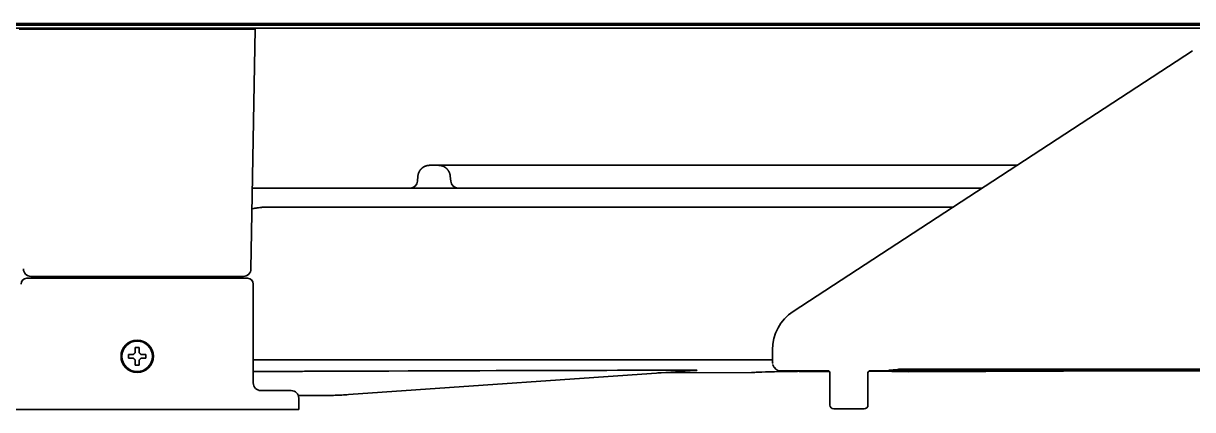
# Model space of a CAD drawing. Extents: x 6336 to 10269, y -393 to 3036.
# Drawn here: x 9561.4 to 9868.6, y 1270.8 to 1372.3 of the extents above; entities that cross this region are included whole.
import ezdxf

# ---------------------------------------------------------------- set-up
doc = ezdxf.new("R2010")
doc.units = 0
doc.header["$LTSCALE"] = 5
doc.layers.add('1', color=7, linetype='CONTINUOUS', true_color=0xffffff)

msp = doc.modelspace()

# ---------------------------------------------------------------- linework, layer by layer
at = {"layer": '1', "color": 7, "linetype": 'Continuous', "lineweight": 35}
for p, q in [((10131.47, 1371.83), (9497.27, 1371.83)), ((10131.47, 1371.03), (9497.27, 1371.03)), ((10128.81, 1372.33), (9500.34, 1372.33)), ((9560.27, 1370.83), (9564.27, 1370.83)), ((9618.27, 1370.83), (9564.27, 1370.83)), ((9572.52, 1371.03), (9572.52, 1370.83)), ((9577.02, 1370.83), (9577.02, 1371.03)), ((9578.48, 1371.03), (9578.47, 1370.83)), ((9581.77, 1371.03), (9581.77, 1370.83)), ((9600.77, 1370.83), (9600.77, 1371.03)), ((9605.52, 1371.03), (9605.52, 1370.83)), ((9610.02, 1370.83), (9610.02, 1371.03)), ((9618.27, 1370.83), (9622.27, 1370.83)), ((9621.17, 1307.79), (9622.27, 1370.83)), ((9763.64, 1296.62), (9868.56, 1365.1)), ((9668.13, 1335.03), (9668.11, 1335.03)), ((9668.13, 1335.03), (9670.43, 1335.03)), ((9670.43, 1335.03), (9683.48, 1335.03)), ((9683.48, 1335.03), (9822.49, 1335.03)), ((9664.91, 1330.85), (9665.03, 1332.2)), ((9673.52, 1332.2), (9673.64, 1330.85)), ((9621.54, 1329.03), (9623.02, 1329.03)), ((9623.02, 1329.03), (9624.47, 1329.03)), ((9624.47, 1329.03), (9813.29, 1329.03)), ((9624.45, 1324.03), (9805.63, 1324.03)), ((9621.45, 1323.58), (9621.84, 1323.68)), ((9565.37, 1305.83), (9563.37, 1305.83)), ((9617.17, 1305.83), (9565.37, 1305.83)), ((9619.17, 1305.83), (9617.17, 1305.83)), ((9562.27, 1305.33), (9564.77, 1305.33)), ((9564.77, 1305.33), (9617.77, 1305.33)), ((9568.03, 1305.33), (9568.03, 1305.33)), ((9614.51, 1305.33), (9614.51, 1305.33)), ((9617.77, 1305.33), (9620.27, 1305.33)), ((9621.77, 1303.83), (9621.77, 1277.83)), ((9588.97, 1284.83), (9588.97, 1285.33)), ((9588.97, 1284.33), (9588.97, 1284.83)), ((9593.57, 1285.33), (9593.57, 1284.83)), ((9593.57, 1284.83), (9593.57, 1284.33)), ((9758.22, 1283.76), (9758.21, 1286.55)), ((9623.99, 1283.95), (9621.77, 1283.95)), ((9624.5, 1283.95), (9623.99, 1283.95)), ((9703.29, 1283.95), (9624.5, 1283.95)), ((9737.8, 1281.14), (9646.76, 1274.77)), ((9703.81, 1283.95), (9703.29, 1283.95)), ((9724.46, 1283.95), (9703.81, 1283.95)), ((9734.29, 1283.95), (9724.46, 1283.95)), ((9752.09, 1283.95), (9742.2, 1283.95)), ((9758.22, 1283.95), (9752.09, 1283.95)), ((9758.68, 1281.89), (9759.1, 1281.47)), ((9760.16, 1281.03), (9763.11, 1281.03)), ((9763.11, 1281.03), (9772.77, 1281.03)), ((9783.77, 1281.03), (9785.86, 1281.03)), ((9791.06, 1281.4), (9788.79, 1281.22)), ((9788.79, 1281.03), (9791.06, 1281.03)), ((9793.91, 1280.76), (9854.97, 1281.03)), ((10051.61, 1281.45), (9793.99, 1281.45)), ((9793.99, 1281.03), (10056.77, 1281.03)), ((9728.59, 1280.47), (9752.66, 1280.58)), ((9764.75, 1280.89), (9765.19, 1280.85)), ((9773.27, 1272.03), (9773.27, 1280.53)), ((9783.27, 1280.53), (9783.27, 1272.03)), ((9792.01, 1280.83), (9793.91, 1280.76)), ((9623.4, 1275.83), (9629.72, 1275.83)), ((9629.72, 1275.83), (9631.72, 1275.83)), ((9632.7, 1275.57), (9632.68, 1275.58)), ((9639.78, 1274.53), (9633.59, 1274.53)), ((9633.72, 1273.86), (9633.77, 1270.83)), ((9629.77, 1270.83), (9552.77, 1270.83)), ((9633.77, 1270.83), (9629.77, 1270.83)), ((9782.27, 1271.03), (9774.27, 1271.03))]:
    msp.add_line(p, q, dxfattribs=at)
for radius in [4.25, 4]:
    msp.add_circle((9591.27, 1284.83), radius, dxfattribs=at)
for centre, radius, start, end in [((9662.92, 1331.03), 2, 270, 355), ((9675.63, 1331.03), 2, 185, 270), ((9563.37, 1307.83), 2, 181, 270), ((9567.53, 1305.33), 0.5, 1, 90), ((9615.01, 1305.33), 0.5, 90, 179), ((9619.17, 1307.83), 2, 270, 359), ((9562.27, 1303.83), 1.5, 90, 180), ((9620.27, 1303.83), 1.5, 0, 90), ((9623.77, 1277.83), 2, 180, 270), ((9631.72, 1273.83), 2, 1, 90)]:
    msp.add_arc(centre, radius, start, end, dxfattribs=at)
for centre, major_axis, ratio, start_param, end_param in [((9623.8, 1037.38), (-1.88, 286.31), 0.033775, 0.004375, 0.008813), ((9770.21, 1286.55), (-6.36, 10.22), 0.99658, 0.021403, 1.015659), ((9554.83, 1280.35), (183.51, 0.8), 0.001141, 6.265771, 7.328753), ((9758.24, 1283.95), (0, 1), 0.017455, 1.761231, 3.124139), ((9759.74, 1282.95), (-1.06, -1.06), 0.999695, 6.141544, 6.283187), ((9760.16, 1282.53), (1.06, -1.06), 0.999695, 4.712389, 5.497939), ((9772.77, 1280.53), (0.354, 0.354), 0.999695, 5.497939, 7.068431), ((9783.77, 1280.53), (-0.354, 0.354), 0.999695, 5.497939, 7.068431), ((9640.25, 1277.72), (-182.77, -0.8), 0.017452, 4.676197, 4.715072), ((9773.28, 1280.59), (20.64, 0.09), 0.017455, 1.996995, 2.707369), ((9773.25, 1280.99), (10, 0.04), 0.017452, 3.776195, 4.7056), ((9773.28, 1280.59), (20.64, 0.09), 0.017455, 0.43406, 1.0524), ((9774.27, 1272.03), (-0.707, -0.707), 0.999695, 5.497939, 7.068431), ((9782.27, 1272.03), (0.707, -0.707), 0.999695, 5.497939, 7.068431)]:
    msp.add_ellipse(centre, major_axis=major_axis, ratio=ratio, start_param=start_param, end_param=end_param, dxfattribs=at)
for points, knots in [([(9665.03, 1332.2), (9665.03, 1332.21), (9665.03, 1332.25), (9665.04, 1332.29), (9665.04, 1332.34), (9665.05, 1332.39), (9665.06, 1332.44), (9665.06, 1332.49), (9665.07, 1332.53), (9665.08, 1332.58), (9665.09, 1332.63), (9665.11, 1332.68), (9665.12, 1332.72), (9665.13, 1332.77), (9665.14, 1332.81), (9665.16, 1332.86), (9665.17, 1332.9), (9665.19, 1332.95), (9665.2, 1332.99), (9665.22, 1333.03), (9665.23, 1333.08), (9665.25, 1333.12), (9665.27, 1333.16), (9665.29, 1333.2), (9665.31, 1333.24), (9665.33, 1333.29), (9665.35, 1333.33), (9665.37, 1333.37), (9665.39, 1333.41), (9665.41, 1333.44), (9665.43, 1333.48), (9665.46, 1333.52), (9665.48, 1333.56), (9665.5, 1333.6), (9665.53, 1333.63), (9665.55, 1333.67), (9665.57, 1333.7), (9665.6, 1333.74), (9665.62, 1333.77), (9665.65, 1333.81), (9665.68, 1333.84), (9665.7, 1333.87), (9665.73, 1333.91), (9665.76, 1333.94), (9665.78, 1333.97), (9665.81, 1334), (9665.84, 1334.03), (9665.87, 1334.06), (9665.9, 1334.09), (9665.92, 1334.12), (9665.95, 1334.15), (9665.98, 1334.18), (9666.01, 1334.21), (9666.04, 1334.23), (9666.07, 1334.26), (9666.1, 1334.29), (9666.13, 1334.31), (9666.16, 1334.34), (9666.19, 1334.36), (9666.23, 1334.38), (9666.26, 1334.41), (9666.29, 1334.43), (9666.32, 1334.45), (9666.35, 1334.48), (9666.38, 1334.5), (9666.41, 1334.52), (9666.45, 1334.54), (9666.48, 1334.56), (9666.51, 1334.58), (9666.54, 1334.6), (9666.57, 1334.62), (9666.61, 1334.63), (9666.64, 1334.65), (9666.67, 1334.67), (9666.7, 1334.69), (9666.73, 1334.7), (9666.77, 1334.72), (9666.8, 1334.73), (9666.83, 1334.75), (9666.86, 1334.76), (9666.9, 1334.78), (9666.93, 1334.79), (9666.96, 1334.8), (9666.99, 1334.82), (9667.03, 1334.83), (9667.06, 1334.84), (9667.09, 1334.85), (9667.12, 1334.86), (9667.16, 1334.87), (9667.19, 1334.88), (9667.22, 1334.89), (9667.25, 1334.9), (9667.28, 1334.91), (9667.31, 1334.92), (9667.35, 1334.93), (9667.38, 1334.94), (9667.41, 1334.95), (9667.44, 1334.95), (9667.47, 1334.96), (9667.5, 1334.97), (9667.53, 1334.97), (9667.57, 1334.98), (9667.6, 1334.98), (9667.63, 1334.99), (9667.66, 1334.99), (9667.69, 1335), (9667.72, 1335), (9667.75, 1335), (9667.78, 1335.01), (9667.81, 1335.01), (9667.84, 1335.01), (9667.87, 1335.02), (9667.9, 1335.02), (9667.93, 1335.02), (9667.96, 1335.02), (9667.99, 1335.02), (9668.01, 1335.02), (9668.04, 1335.03), (9668.07, 1335.03), (9668.1, 1335.03), (9668.12, 1335.03), (9668.13, 1335.03)], [0, 0, 0, 0, 0.010722, 0.021404, 0.032047, 0.042651, 0.053215, 0.06374, 0.074226, 0.084673, 0.09508, 0.105448, 0.115777, 0.126066, 0.136316, 0.146527, 0.156698, 0.16683, 0.176923, 0.186976, 0.196991, 0.206966, 0.216901, 0.226797, 0.236654, 0.246472, 0.256251, 0.26599, 0.275689, 0.28535, 0.294971, 0.304553, 0.314096, 0.323599, 0.333063, 0.342488, 0.351873, 0.361219, 0.370526, 0.379794, 0.389022, 0.398211, 0.40736, 0.416471, 0.425542, 0.434573, 0.443566, 0.452519, 0.461433, 0.470308, 0.479143, 0.487939, 0.496696, 0.505413, 0.514091, 0.52273, 0.531329, 0.53989, 0.548411, 0.556892, 0.565335, 0.573738, 0.582102, 0.590426, 0.598711, 0.606957, 0.615164, 0.623331, 0.631459, 0.639548, 0.647598, 0.655608, 0.663579, 0.671511, 0.679403, 0.687256, 0.69507, 0.702844, 0.71058, 0.718276, 0.725932, 0.73355, 0.741128, 0.748667, 0.756166, 0.763627, 0.771048, 0.77843, 0.785772, 0.793075, 0.800339, 0.807564, 0.814749, 0.821896, 0.829002, 0.83607, 0.843098, 0.850087, 0.857037, 0.863948, 0.870819, 0.877651, 0.884444, 0.891197, 0.897911, 0.904586, 0.911222, 0.917819, 0.924376, 0.930894, 0.937372, 0.943812, 0.950212, 0.956573, 0.962894, 0.969177, 0.97542, 0.981624, 0.987788, 0.993914, 1, 1, 1, 1]), ([(9670.43, 1335.03), (9670.45, 1335.03), (9670.48, 1335.03), (9670.54, 1335.02), (9670.59, 1335.02), (9670.65, 1335.02), (9670.7, 1335.01), (9670.75, 1335.01), (9670.81, 1335), (9670.86, 1335), (9670.92, 1334.99), (9670.97, 1334.98), (9671.02, 1334.97), (9671.08, 1334.96), (9671.13, 1334.95), (9671.18, 1334.93), (9671.23, 1334.92), (9671.29, 1334.91), (9671.34, 1334.89), (9671.39, 1334.87), (9671.44, 1334.86), (9671.49, 1334.84), (9671.54, 1334.82), (9671.59, 1334.8), (9671.64, 1334.78), (9671.69, 1334.76), (9671.74, 1334.74), (9671.79, 1334.71), (9671.84, 1334.69), (9671.89, 1334.66), (9671.94, 1334.64), (9671.98, 1334.61), (9672.03, 1334.58), (9672.08, 1334.55), (9672.12, 1334.52), (9672.17, 1334.49), (9672.21, 1334.46), (9672.26, 1334.43), (9672.3, 1334.4), (9672.34, 1334.37), (9672.39, 1334.33), (9672.43, 1334.3), (9672.47, 1334.26), (9672.52, 1334.22), (9672.56, 1334.18), (9672.6, 1334.14), (9672.64, 1334.11), (9672.68, 1334.07), (9672.71, 1334.03), (9672.75, 1333.99), (9672.78, 1333.95), (9672.82, 1333.9), (9672.85, 1333.86), (9672.88, 1333.82), (9672.92, 1333.78), (9672.95, 1333.74), (9672.97, 1333.7), (9673, 1333.66), (9673.03, 1333.62), (9673.06, 1333.58), (9673.08, 1333.54), (9673.1, 1333.5), (9673.13, 1333.46), (9673.15, 1333.42), (9673.17, 1333.38), (9673.19, 1333.34), (9673.21, 1333.3), (9673.23, 1333.26), (9673.25, 1333.22), (9673.27, 1333.18), (9673.28, 1333.14), (9673.3, 1333.1), (9673.32, 1333.06), (9673.33, 1333.03), (9673.34, 1332.99), (9673.36, 1332.95), (9673.37, 1332.91), (9673.38, 1332.88), (9673.39, 1332.84), (9673.4, 1332.81), (9673.41, 1332.77), (9673.42, 1332.74), (9673.43, 1332.7), (9673.44, 1332.67), (9673.45, 1332.64), (9673.46, 1332.6), (9673.46, 1332.57), (9673.47, 1332.54), (9673.48, 1332.51), (9673.48, 1332.48), (9673.49, 1332.45), (9673.49, 1332.42), (9673.5, 1332.39), (9673.5, 1332.36), (9673.51, 1332.33), (9673.51, 1332.3), (9673.51, 1332.28), (9673.52, 1332.25), (9673.52, 1332.22), (9673.52, 1332.2), (9673.52, 1332.2)], [0, 0, 0, 0, 0.011799, 0.023598, 0.035397, 0.047196, 0.058995, 0.070794, 0.082593, 0.094393, 0.106192, 0.117991, 0.12979, 0.14159, 0.153389, 0.165189, 0.176988, 0.188788, 0.200588, 0.212387, 0.224187, 0.235987, 0.247787, 0.259587, 0.271387, 0.283187, 0.294988, 0.306788, 0.318588, 0.330389, 0.34219, 0.35399, 0.365791, 0.377592, 0.389393, 0.401194, 0.412996, 0.424797, 0.436598, 0.4484, 0.460202, 0.472004, 0.484613, 0.497099, 0.509462, 0.521702, 0.533819, 0.545813, 0.557684, 0.569432, 0.581057, 0.592559, 0.603938, 0.615193, 0.626326, 0.637336, 0.648223, 0.658987, 0.669628, 0.680146, 0.690541, 0.700812, 0.710961, 0.720987, 0.73089, 0.74067, 0.750326, 0.75986, 0.769271, 0.778559, 0.787724, 0.796765, 0.805684, 0.81448, 0.823153, 0.831702, 0.840129, 0.848433, 0.856614, 0.864671, 0.872606, 0.880418, 0.888107, 0.895673, 0.903115, 0.910435, 0.917632, 0.924706, 0.931657, 0.938485, 0.94519, 0.951772, 0.95823, 0.964566, 0.970779, 0.97687, 0.982837, 0.988681, 0.994402, 1, 1, 1, 1]), ([(9621.88, 1323.69), (9622.3, 1323.75), (9622.72, 1323.8), (9623.37, 1323.89), (9623.58, 1323.91), (9623.9, 1323.96), (9624.07, 1323.98), (9624.23, 1324), (9624.34, 1324.01), (9624.39, 1324.02), (9624.45, 1324.03)], [0, 0, 0, 0, 0.5, 0.5, 0.75, 0.75, 0.875, 0.9375, 0.9375, 1, 1, 1, 1]), ([(9588.97, 1285.33), (9589.18, 1285.33), (9589.39, 1285.33), (9589.71, 1285.33), (9589.82, 1285.33), (9590.04, 1285.33), (9590.16, 1285.33), (9590.27, 1285.33)], [0, 0, 0, 0, 0.5, 0.5, 0.75, 0.75, 1, 1, 1, 1]), ([(9591.77, 1287.13), (9591.77, 1286.92), (9591.77, 1286.71), (9591.77, 1286.39), (9591.77, 1286.28), (9591.77, 1286.05), (9591.77, 1285.94), (9591.77, 1285.83)], [0, 0, 0, 0, 0.5, 0.5, 0.75, 0.75, 1, 1, 1, 1]), ([(9593.57, 1284.33), (9593.37, 1284.33), (9593.16, 1284.33), (9592.84, 1284.33), (9592.73, 1284.33), (9592.5, 1284.33), (9592.39, 1284.33), (9592.27, 1284.33)], [0, 0, 0, 0, 0.5, 0.5, 0.75, 0.75, 1, 1, 1, 1]), ([(9590.77, 1282.53), (9590.77, 1282.73), (9590.77, 1282.94), (9590.77, 1283.26), (9590.77, 1283.37), (9590.77, 1283.6), (9590.77, 1283.71), (9590.77, 1283.83)], [0, 0, 0, 0, 0.5, 0.5, 0.75, 0.75, 1, 1, 1, 1]), ([(9742.2, 1283.94), (9741.87, 1283.94), (9741.22, 1283.94), (9740.56, 1283.94), (9740.06, 1283.94), (9739.9, 1283.94), (9739.57, 1283.94), (9739.4, 1283.94), (9738.9, 1283.94), (9738.57, 1283.94), (9737.58, 1283.94), (9736.92, 1283.94), (9735.93, 1283.94), (9735.6, 1283.94), (9734.95, 1283.94), (9734.62, 1283.94), (9734.29, 1283.94)], [0, 0, 0, 0, 0.125, 0.25, 0.25, 0.3125, 0.3125, 0.375, 0.375, 0.5, 0.5, 0.75, 0.75, 0.875, 0.875, 1, 1, 1, 1]), ([(9737.78, 1281.14), (9737.82, 1281.14), (9737.91, 1281.14), (9738.03, 1281.15), (9738.08, 1281.15), (9738.11, 1281.15)], [0, 0, 0, 0, 0.320955, 0.638615, 1, 1, 1, 1]), ([(9758.26, 1282.68), (9758.26, 1282.66), (9758.28, 1282.57), (9758.35, 1282.34), (9758.46, 1282.16), (9758.55, 1282.05)], [0, 0, 0, 0, 0.063456, 0.44168, 1, 1, 1, 1]), ([(9785.86, 1281.03), (9785.87, 1281.03), (9785.89, 1281.03), (9785.92, 1281.03), (9785.94, 1281.03), (9785.97, 1281.03), (9786, 1281.03), (9786.02, 1281.03), (9786.05, 1281.03), (9786.08, 1281.03), (9786.1, 1281.03), (9786.13, 1281.03), (9786.16, 1281.03), (9786.18, 1281.03), (9786.21, 1281.03), (9786.24, 1281.03), (9786.27, 1281.03), (9786.29, 1281.03), (9786.32, 1281.03), (9786.35, 1281.03), (9786.37, 1281.03), (9786.4, 1281.03), (9786.43, 1281.03), (9786.45, 1281.03), (9786.48, 1281.03), (9786.51, 1281.03), (9786.53, 1281.03), (9786.56, 1281.03), (9786.59, 1281.03), (9786.61, 1281.03), (9786.64, 1281.03), (9786.67, 1281.03), (9786.69, 1281.03), (9786.72, 1281.03), (9786.75, 1281.03), (9786.77, 1281.03), (9786.85, 1281.03), (9786.99, 1281.03), (9787.17, 1281.03), (9787.35, 1281.03), (9787.52, 1281.03), (9787.68, 1281.03), (9787.83, 1281.03), (9787.98, 1281.03), (9788.12, 1281.03), (9788.25, 1281.03), (9788.36, 1281.03), (9788.45, 1281.03), (9788.51, 1281.03), (9788.57, 1281.03), (9788.61, 1281.03), (9788.64, 1281.03), (9788.65, 1281.03), (9788.66, 1281.03), (9788.67, 1281.03), (9788.68, 1281.03), (9788.69, 1281.03), (9788.7, 1281.03), (9788.71, 1281.03), (9788.73, 1281.03), (9788.74, 1281.03), (9788.75, 1281.03), (9788.77, 1281.03), (9788.78, 1281.03), (9788.79, 1281.03), (9788.79, 1281.03)], [0, 0, 0, 0, 0.006604, 0.013213, 0.019826, 0.026444, 0.033068, 0.039697, 0.046331, 0.052971, 0.059617, 0.066268, 0.072926, 0.079589, 0.086259, 0.092935, 0.099617, 0.106306, 0.113001, 0.119703, 0.126412, 0.133128, 0.139851, 0.14658, 0.153317, 0.160061, 0.166813, 0.173571, 0.180337, 0.187111, 0.193892, 0.200681, 0.207477, 0.214282, 0.221094, 0.227914, 0.234742, 0.28406, 0.333328, 0.382596, 0.43193, 0.481409, 0.528651, 0.577721, 0.62858, 0.681191, 0.735531, 0.767468, 0.799866, 0.832738, 0.866103, 0.871504, 0.87757, 0.884295, 0.891673, 0.899698, 0.908365, 0.917666, 0.927596, 0.938147, 0.949313, 0.961087, 0.973463, 0.986436, 1, 1, 1, 1]), ([(9793.99, 1281.45), (9793.92, 1281.45), (9793.79, 1281.45), (9793.59, 1281.45), (9793.4, 1281.44), (9793.21, 1281.44), (9793.04, 1281.44), (9792.87, 1281.44), (9792.71, 1281.44), (9792.55, 1281.44), (9792.41, 1281.44), (9792.27, 1281.44), (9792.14, 1281.43), (9792.02, 1281.43), (9791.91, 1281.43), (9791.81, 1281.43), (9791.71, 1281.43), (9791.63, 1281.43), (9791.54, 1281.42), (9791.47, 1281.42), (9791.41, 1281.42), (9791.35, 1281.42), (9791.29, 1281.42), (9791.24, 1281.41), (9791.2, 1281.41), (9791.17, 1281.41), (9791.13, 1281.41), (9791.11, 1281.41), (9791.08, 1281.41), (9791.07, 1281.41), (9791.06, 1281.4)], [0, 0, 0, 0, 0.069949, 0.137783, 0.203319, 0.266403, 0.326909, 0.384734, 0.439801, 0.492055, 0.541462, 0.588007, 0.631692, 0.672537, 0.710578, 0.745861, 0.778449, 0.808413, 0.835835, 0.860808, 0.883429, 0.903804, 0.922045, 0.938266, 0.952587, 0.96513, 0.976019, 0.985377, 0.99333, 1, 1, 1, 1]), ([(9791.06, 1281.03), (9791.06, 1281.03), (9791.07, 1281.03), (9791.07, 1281.03), (9791.08, 1281.03), (9791.09, 1281.03), (9791.09, 1281.03), (9791.1, 1281.03), (9791.11, 1281.03), (9791.11, 1281.03), (9791.12, 1281.03), (9791.12, 1281.03), (9791.13, 1281.03), (9791.14, 1281.03), (9791.14, 1281.03), (9791.15, 1281.03), (9791.16, 1281.03), (9791.16, 1281.03), (9791.17, 1281.03), (9791.17, 1281.03), (9791.18, 1281.03), (9791.18, 1281.03), (9791.19, 1281.03), (9791.2, 1281.03), (9791.2, 1281.03), (9791.21, 1281.03), (9791.21, 1281.03), (9791.21, 1281.03), (9791.22, 1281.03), (9791.22, 1281.03), (9791.24, 1281.03), (9791.26, 1281.03), (9791.3, 1281.03), (9791.34, 1281.03), (9791.38, 1281.03), (9791.43, 1281.03), (9791.5, 1281.03), (9791.6, 1281.03), (9791.73, 1281.03), (9791.87, 1281.03), (9792.02, 1281.03), (9792.14, 1281.03), (9792.22, 1281.03), (9792.26, 1281.03), (9792.31, 1281.03), (9792.36, 1281.03), (9792.41, 1281.03), (9792.46, 1281.03), (9792.51, 1281.03), (9792.56, 1281.03), (9792.61, 1281.03), (9792.66, 1281.03), (9792.71, 1281.03), (9792.76, 1281.03), (9792.81, 1281.03), (9792.86, 1281.03), (9792.91, 1281.03), (9792.97, 1281.03), (9793.02, 1281.03), (9793.07, 1281.03), (9793.12, 1281.03), (9793.18, 1281.03), (9793.23, 1281.03), (9793.29, 1281.03), (9793.34, 1281.03), (9793.39, 1281.03), (9793.45, 1281.03), (9793.5, 1281.03), (9793.56, 1281.03), (9793.61, 1281.03), (9793.66, 1281.03), (9793.72, 1281.03), (9793.77, 1281.03), (9793.83, 1281.03), (9793.88, 1281.03), (9793.94, 1281.03), (9793.97, 1281.03), (9793.99, 1281.03)], [0, 0, 0, 0, 0.006702, 0.013261, 0.019676, 0.025949, 0.032076, 0.038059, 0.043896, 0.049587, 0.05513, 0.060525, 0.065772, 0.070869, 0.075816, 0.080612, 0.085256, 0.089747, 0.094085, 0.098269, 0.102298, 0.10617, 0.109887, 0.113446, 0.116847, 0.12009, 0.123174, 0.126097, 0.128861, 0.131463, 0.133904, 0.156206, 0.178284, 0.200146, 0.221796, 0.243239, 0.264478, 0.3188, 0.371401, 0.422257, 0.471333, 0.51859, 0.532842, 0.547055, 0.561229, 0.575365, 0.589466, 0.603531, 0.617563, 0.631562, 0.645529, 0.659465, 0.673371, 0.687248, 0.701096, 0.714916, 0.728709, 0.742476, 0.756217, 0.769934, 0.783626, 0.797294, 0.81094, 0.824564, 0.838166, 0.851747, 0.865308, 0.87885, 0.892374, 0.90588, 0.919369, 0.932842, 0.9463, 0.959743, 0.973174, 0.986593, 1, 1, 1, 1]), ([(9791.97, 1281.03), (9791.97, 1281.03), (9791.93, 1281.03), (9791.87, 1281.03), (9791.81, 1281.03), (9791.79, 1281.03)], [0, 0, 0, 0, 0.072854, 0.616415, 1, 1, 1, 1]), ([(9752.66, 1280.58), (9752.74, 1280.58), (9752.83, 1280.58), (9752.92, 1280.58), (9752.94, 1280.59), (9752.96, 1280.59), (9752.97, 1280.59), (9752.99, 1280.59), (9753.02, 1280.59), (9753.21, 1280.6), (9753.79, 1280.62), (9754.49, 1280.65), (9754.88, 1280.67)], [0, 0, 0, 0, 0.024149, 0.029228, 0.032535, 0.036184, 0.042207, 0.056094, 0.10916, 0.359103, 0.702504, 1, 1, 1, 1]), ([(9623.32, 1275.88), (9623.31, 1275.88), (9623.3, 1275.88), (9623.27, 1275.89), (9623.22, 1275.9), (9623.17, 1275.92), (9623.14, 1275.93), (9623.14, 1275.93), (9623.14, 1275.93), (9623.14, 1275.93), (9623.14, 1275.93)], [0, 0, 0, 0, 0.05969, 0.05969, 0.285991, 0.512291, 0.738592, 0.964893, 0.964893, 1, 1, 1, 1]), ([(9646.76, 1274.77), (9646.18, 1274.73), (9645.6, 1274.69), (9644.43, 1274.63), (9643.85, 1274.61), (9642.69, 1274.57), (9642.11, 1274.55), (9640.94, 1274.53), (9640.36, 1274.53), (9639.78, 1274.53)], [0, 0, 0, 0, 0.25, 0.25, 0.5, 0.5, 0.75, 0.75, 1, 1, 1, 1])]:
    msp.add_open_spline(points, degree=3, knots=knots, dxfattribs=at)
for points, degree in [([(9668.14, 1335.03), (9668.13, 1335.03), (9668.12, 1335.02), (9668.12, 1335.02)], 3), ([(9590.27, 1284.33), (9590.22, 1284.33), (9590.11, 1284.33), (9589.95, 1284.33), (9589.79, 1284.33), (9589.63, 1284.33), (9589.48, 1284.33), (9589.33, 1284.33), (9589.16, 1284.33), (9589.04, 1284.33), (9588.97, 1284.33)], 3), ([(9590.27, 1285.33), (9590.3, 1285.35), (9590.34, 1285.4), (9590.42, 1285.47), (9590.49, 1285.54), (9590.56, 1285.61), (9590.63, 1285.68), (9590.7, 1285.75), (9590.75, 1285.8), (9590.77, 1285.83)], 3), ([(9590.77, 1283.83), (9590.75, 1283.85), (9590.7, 1283.9), (9590.62, 1283.98), (9590.55, 1284.05), (9590.48, 1284.12), (9590.41, 1284.19), (9590.34, 1284.26), (9590.3, 1284.3), (9590.27, 1284.33)], 3), ([(9590.77, 1285.83), (9590.77, 1285.88), (9590.77, 1285.99), (9590.77, 1286.15), (9590.77, 1286.31), (9590.77, 1286.46), (9590.77, 1286.62), (9590.77, 1286.77), (9590.77, 1286.94), (9590.77, 1287.06), (9590.77, 1287.13)], 3), ([(9590.77, 1287.13), (9590.94, 1287.13), (9591.27, 1287.13), (9591.61, 1287.13), (9591.77, 1287.13)], 3), ([(9591.77, 1285.83), (9591.8, 1285.8), (9591.85, 1285.75), (9591.92, 1285.68), (9592, 1285.6), (9592.07, 1285.53), (9592.13, 1285.46), (9592.2, 1285.4), (9592.25, 1285.35), (9592.27, 1285.33)], 3), ([(9592.27, 1284.33), (9592.25, 1284.3), (9592.2, 1284.25), (9592.13, 1284.18), (9592.06, 1284.11), (9591.99, 1284.04), (9591.92, 1283.97), (9591.84, 1283.9), (9591.8, 1283.85), (9591.77, 1283.83)], 3), ([(9592.27, 1285.33), (9592.33, 1285.33), (9592.44, 1285.33), (9592.6, 1285.33), (9592.76, 1285.33), (9592.91, 1285.33), (9593.06, 1285.33), (9593.22, 1285.33), (9593.39, 1285.33), (9593.51, 1285.33), (9593.57, 1285.33)], 3), ([(9591.77, 1282.53), (9591.61, 1282.53), (9591.27, 1282.53), (9590.94, 1282.53), (9590.77, 1282.53)], 3), ([(9591.77, 1283.83), (9591.77, 1283.77), (9591.77, 1283.66), (9591.77, 1283.5), (9591.77, 1283.34), (9591.77, 1283.19), (9591.77, 1283.04), (9591.77, 1282.88), (9591.77, 1282.71), (9591.77, 1282.59), (9591.77, 1282.53)], 3), ([(9758.55, 1282.05), (9758.6, 1281.96), (9758.68, 1281.89)], 2), ([(9621.77, 1280.83), (9639.75, 1280.91)], 1), ([(9728.31, 1280.47), (9728.04, 1280.45)], 1), ([(9728.31, 1280.47), (9728.59, 1280.47)], 1)]:
    msp.add_open_spline(points, degree=degree, dxfattribs=at)
msp.add_rational_spline([(9737.8, 1281.14), (9737.97, 1281.15), (9738.15, 1281.15), (9738.32, 1281.15)], [0.999999997507, 0.999617722206, 0.999617723037, 1], degree=3, dxfattribs=at)

doc.saveas('drawing.dxf')
